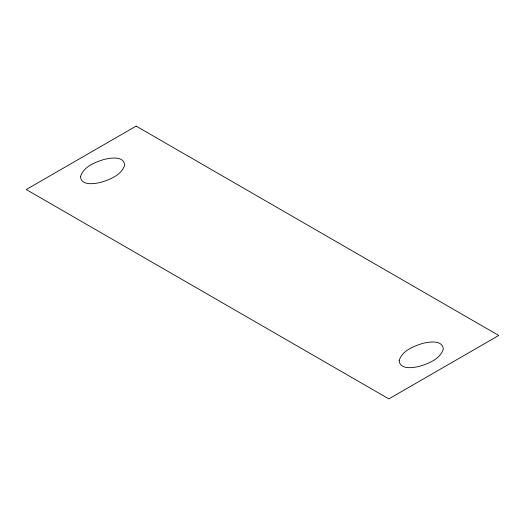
<?xml version="1.0" encoding="UTF-8"?>
<svg xmlns="http://www.w3.org/2000/svg" width="525" height="525" viewBox="0 0 525 525"><rect width="100%" height="100%" fill="white"/><g stroke="black" fill="none" stroke-linecap="round" stroke-linejoin="round"><path stroke-width="0.79" d="M80.463 176.689C81.368 186.145 94.828 183.829 101.246 182.247C110.335 179.379 121.616 174.989 124.681 165.047C123.775 155.584 110.316 157.9 103.897 159.482C94.808 162.35 83.528 166.74 80.463 176.689M399.112 360.655C400.017 370.118 413.477 367.795 419.895 366.22C428.977 363.346 440.265 358.962 443.323 349.013C442.417 339.55 428.964 341.867 422.54 343.448C413.457 346.323 402.17 350.707 399.112 360.655M136.132 126.105L26.25 189.545L388.867 398.895L498.75 335.455L136.132 126.105"/></g></svg>
